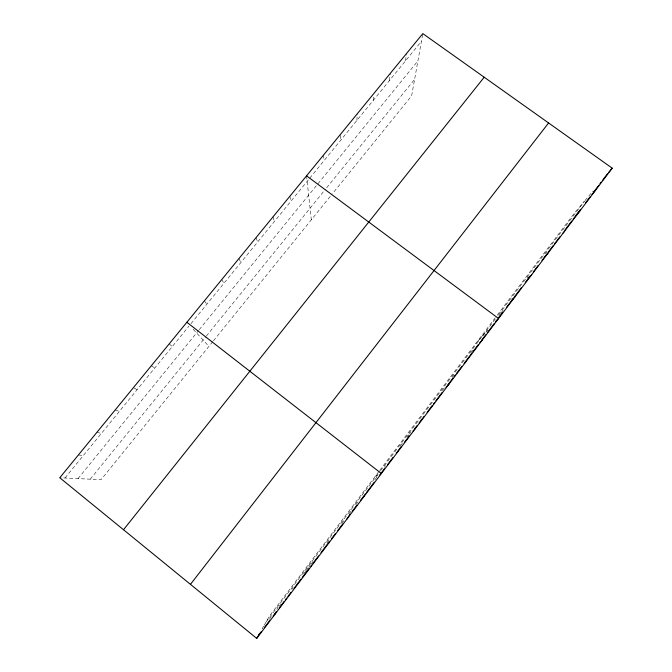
<?xml version="1.0" encoding="UTF-8"?>
<svg xmlns="http://www.w3.org/2000/svg" width="672" height="672" viewBox="0 0 672 672"><rect width="100%" height="100%" fill="white"/><g stroke="black" fill="none" stroke-linecap="round" stroke-linejoin="round"><path stroke-width="0.5" stroke-dasharray="3.36 2.52" d="M356.933 120.372L357.218 113.845M373.254 100.38L373.741 94.508M389.432 80.556L390.289 73.382M405.485 60.892L406.476 54.348M422.629 34.574L411.642 95.827L332.926 193.116M263.768 626.035L262.332 628.555L263.592 626.884M264.247 625.195L269.371 616.199L379.092 471.232M379.705 470.417L496.608 315.949M497.23 315.126L574.434 213.108L584.396 201.264L497.549 316.05M266.07 621.995L380.05 471.358M380.663 470.543L481.95 336.664L476.028 343.14M482.58 335.84L496.936 316.865M269.279 619.374L272.437 615.199M276.856 609.353L278.116 607.681M279.384 606.01L280.636 604.355M291.908 589.453L293.16 587.798M303.736 573.804L305.6 571.343M306.222 570.528L308.087 568.058M308.708 567.244L310.573 564.774M311.186 563.959L313.051 561.49M327.214 542.766L329.062 540.33M341.897 523.362L344.946 519.33M349.314 513.559L351.826 510.233M356.227 504.412L358.117 501.917M374.993 479.598L378.109 475.482M384.308 467.292L385.543 465.654M400.344 446.09L403.41 442.033M407.089 437.161L408.937 434.734M409.55 433.919L410.777 432.298M442.294 390.625L445.41 386.509M452.256 377.454L454.129 374.984M470.837 352.892L473.306 349.625M498.649 316.126L500.522 313.639M501.152 312.808L504.286 308.675M527.201 278.368L528.436 276.738M545.605 254.041L546.823 252.428M212.789 341.594L101.052 479.69L59.774 477.75M213.436 340.788L332.296 193.897M78.036 478.607L198.551 330.506M199.206 329.7L417.9 60.934M90.241 479.186L205.708 336.865M206.354 336.059L325.34 189.395M326.659 187.765L414.59 79.38M64.999 477.994L188.992 326.096M190.957 323.686L309.086 178.987M309.725 178.198L421.411 41.387M585.001 200.542L593.048 190.982M482.605 335.95L485.209 333.102M485.898 332.354L487.939 330.12M375.413 476.078L377.832 475.045M78.406 454.952L83.261 455.616M96.877 432.356L101.371 433.432M115.189 409.954L119.33 411.44M134.098 388.122L137.13 389.634M151.334 365.736L154.778 368.012M169.176 343.904L172.284 346.567M193.192 329.204L208.883 346.416M204.397 300.812L206.842 304.231M221.785 279.544L223.91 283.324M239.022 258.451L240.836 262.592M256.116 237.535L257.62 242.029M273.067 216.796L274.268 221.634M289.884 196.224L290.774 201.415M306.55 175.829L311.321 219.811M323.585 154.988L323.887 160.852M340.469 135.366L340.477 140.532"/><path stroke-width="1.01" d="M328.902 542.926L329.12 541.943M311.094 566.471L311.657 565.043M275.008 614.208L276.259 611.864L273.168 615.947M256.721 638.4L612.226 168.176L422.806 33.6L59.774 477.75L256.721 638.4L257.922 636.283M259.35 633.78L258.325 635.578L261.416 631.495M264.508 627.404L269.455 620.861M279.325 607.807L284.231 601.322M285.457 599.701L286.684 598.08M287.91 596.459L290.968 592.402M294.034 588.353L300.955 579.197M302.215 577.534L309.137 568.378M312.908 563.396L318.52 555.971M321.014 552.67L327.877 543.598M331.598 538.675L335.311 533.77M337.781 530.494L342.728 523.958M350.12 514.181L346.55 519.582M352.565 510.938L356.857 505.268M360.536 500.405L365.492 493.844M366.752 492.181L374.312 482.177M379.361 475.516L384.367 468.888M387.492 464.755L393.112 457.321M396.236 453.188L398.555 450.794M398.11 450.719L401.201 446.62M404.3 442.52L409.256 435.968M412.978 431.054L415.59 428.266M414.826 428.602L417.287 425.351M419.126 422.915L424.04 416.422M427.106 412.356L432.062 405.812M433.322 404.141L434.591 402.469M435.851 400.798L442.176 392.431M445.973 387.416L449.215 383.788M447.863 384.913L452.878 378.277M454.138 376.622L455.389 374.959M456.641 373.304L461.656 366.668M464.78 362.536L471.618 353.489M472.87 351.842L478.464 344.442M481.555 340.351L485.873 334.648M487.721 332.203L494.5 323.232M496.994 319.939L495.734 321.602L498.574 318.494L306.55 175.829M498.254 318.268L502.664 312.438M506.444 307.44L513.358 298.292M514.609 296.638L521.48 287.557M525.227 282.601L530.2 276.016M533.299 271.925L538.255 265.373M541.968 260.459L545.672 255.562M548.125 252.311L553.039 245.818M554.266 244.196L559.793 236.888M564.833 230.219L571.796 221.004M573.065 219.332L580.625 209.336M585.64 202.692L590.033 196.888M593.788 191.923L598.769 185.338M600.012 183.691L601.255 182.045M602.498 180.398L607.48 173.813M190.453 584.346L548.596 122.968M123.505 529.738L484.201 77.221M608.664 172.402L612.226 168.176M591.923 194.393L596.408 189.092M576.232 215.149L580.448 210.202M563.044 233.016L564.362 231.487M544.446 257.183L548.125 252.949M528.343 278.468L531.754 274.613M512.106 299.947L515.239 296.453M479.707 342.804L482.261 340.074M464.108 363.594L465.814 361.838M431.357 406.963L432.474 405.93M380.621 473.844L381.368 473.525L186.858 322.266M363.602 496.348L364.039 496.448"/></g></svg>
